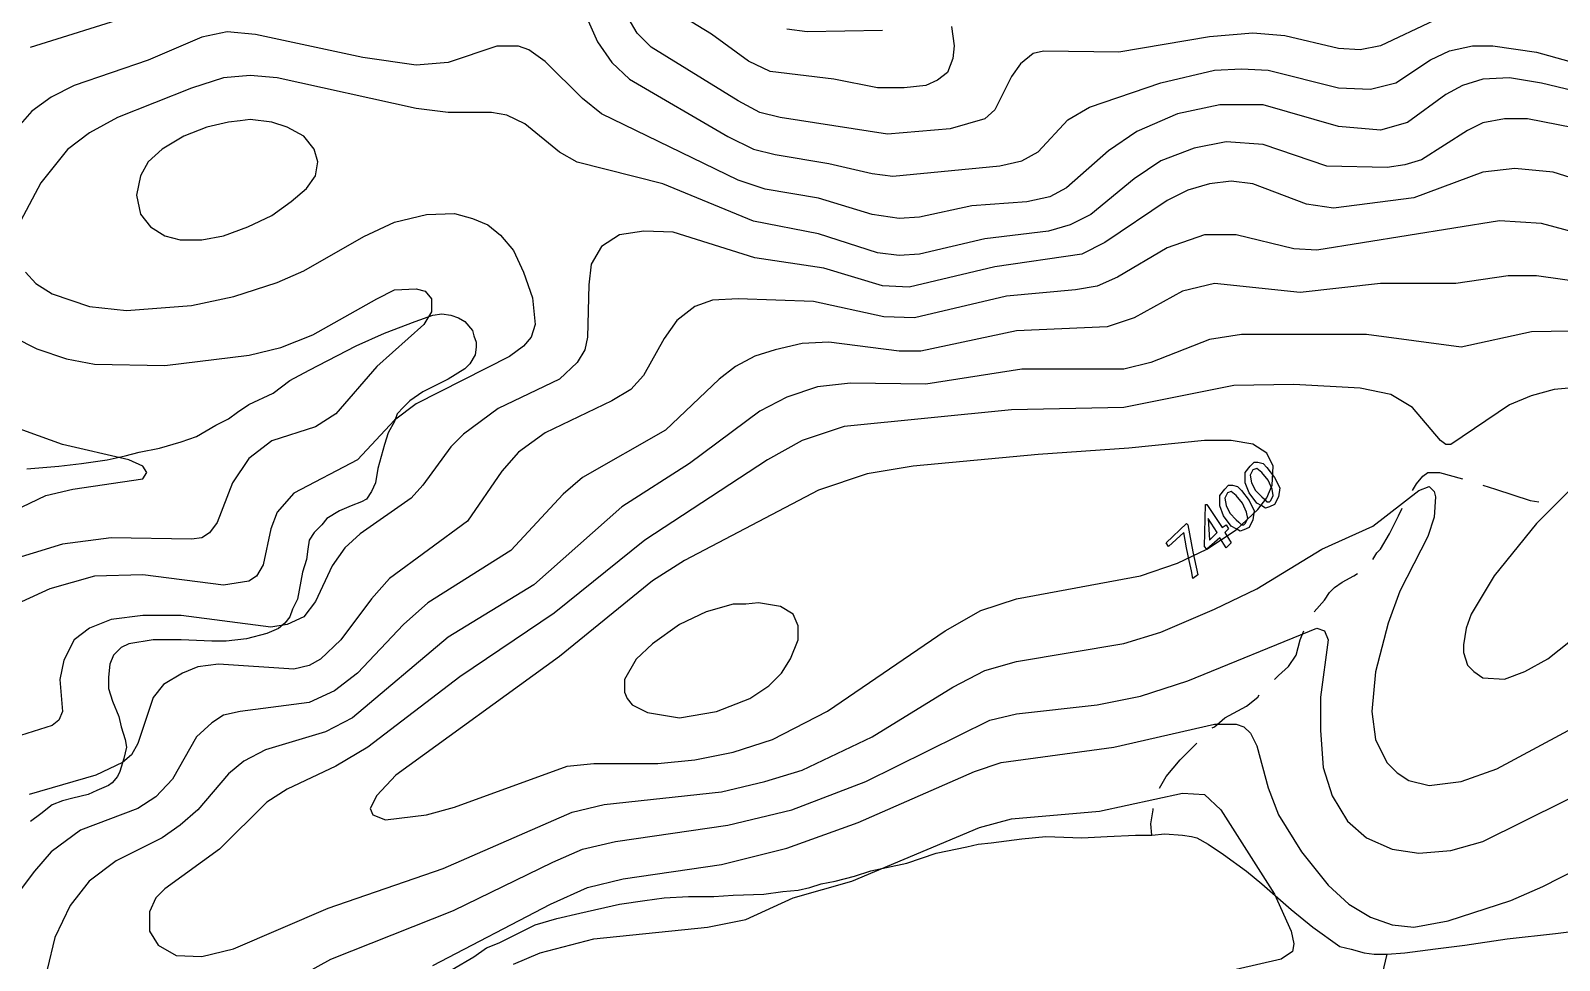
# Model space of a CAD drawing. Extents: x -4.4 to 64.9, y -5.9 to 77.3.
# Drawn here: x 9.66 to 15.97, y 25.27 to 29.1 of the extents above; entities that cross this region are included whole.
import ezdxf

# ---------------------------------------------------------------- set-up
doc = ezdxf.new("R2010")
doc.units = 0
for name, color, linetype in [('6800-7000', 7, 'CONTINUOUS'), ('7000-7200', 7, 'CONTINUOUS'), ('7200-7400', 7, 'CONTINUOUS'), ('Elevations', 7, 'CONTINUOUS'), ('roads', 7, 'CONTINUOUS'), ('topo', 7, 'CONTINUOUS')]:
    doc.layers.add(name, color=color, linetype=linetype)

msp = doc.modelspace()

# ---------------------------------------------------------------- linework, layer by layer
at = {"layer": '6800-7000', "color": 2}
msp.add_lwpolyline([(13.176187, 29.103998), (12.865119, 29.098732), (12.780759, 29.109263)], dxfattribs=at)
at = {"layer": '7000-7200', "color": 2}
for points in [[(11.831715, 29.436068), (12.000434, 29.056449), (12.058423, 28.97209), (12.132244, 28.903549), (12.538224, 28.666289), (12.643673, 28.613569), (12.733304, 28.592481), (12.954744, 28.555572), (13.134055, 28.513392), (13.218414, 28.502862), (13.661293, 28.545041), (13.750923, 28.566129), (13.819474, 28.603041), (13.940732, 28.734851), (14.030373, 28.78758), (14.325624, 28.887751), (14.547073, 28.94048), (14.657782, 28.945745), (14.768513, 28.94048), (15.058544, 28.866669), (15.190354, 28.861404), (15.295804, 28.887756), (15.438152, 28.982657), (15.517244, 29.019566), (15.612142, 29.040654), (15.696505, 29.040654), (15.875773, 29.014301), (16.276474, 28.903581)], [(9.65943, 29.03537), (10.081218, 29.16718)], [(16.028805, 28.855355), (15.897006, 28.886994), (15.765196, 28.908082), (15.654465, 28.902816), (15.570105, 28.876437), (15.501565, 28.839528), (15.343347, 28.723537), (15.232624, 28.691898), (15.058634, 28.707721), (14.747555, 28.797351), (14.568295, 28.797351), (14.394305, 28.760449), (14.225596, 28.686631), (14.109595, 28.607549), (13.935605, 28.454649), (13.867064, 28.41774), (13.772156, 28.396653), (13.545445, 28.38083), (13.329225, 28.33338), (13.244875, 28.328115), (13.134145, 28.343937), (12.912704, 28.412477), (12.691264, 28.449389), (12.580546, 28.486288), (12.016386, 28.760457), (11.937305, 28.823727), (11.784405, 28.976627), (11.715856, 29.024078), (11.673634, 29.0399), (11.584006, 29.0399), (11.383645, 28.971359), (11.251835, 28.960829), (11.030395, 28.99246), (10.587506, 29.087358), (10.471516, 29.097915), (10.366066, 29.076828), (10.144626, 28.981916), (9.838825, 28.876466), (9.743874, 28.829016), (9.664785, 28.771027), (9.559335, 28.649756)], [(15.454022, 29.145669), (15.232582, 29.04022), (15.148222, 29.024398), (15.058592, 29.029663), (14.837151, 29.082392), (14.705341, 29.092922), (14.526073, 29.0771), (14.151732, 29.01383), (13.840651, 29.019095), (13.798471, 29.008539), (13.745753, 28.966359), (13.708843, 28.913638), (13.640303, 28.776547), (13.598123, 28.739648), (13.455722, 28.697468), (13.197372, 28.676381), (12.754491, 28.744932), (12.670132, 28.766019), (12.580501, 28.813469), (12.221972, 29.03491), (12.163973, 29.092909), (12.127061, 29.156179)], [(16.028758, 28.7024), (15.838948, 28.739309), (15.74405, 28.739309), (15.65442, 28.723487), (15.59115, 28.691846), (15.401338, 28.570587), (15.332758, 28.5495), (15.258939, 28.538916), (15.011128, 28.544234), (14.74751, 28.633825), (14.59461, 28.644355), (14.4628, 28.618056), (14.32572, 28.565324), (14.214989, 28.491474), (14.035728, 28.343884), (13.951369, 28.301704), (13.861738, 28.275299), (13.598118, 28.243668), (13.32918, 28.180438), (13.24482, 28.17512), (13.15519, 28.185703), (12.912659, 28.264742), (12.643758, 28.31751), (12.26941, 28.47041), (11.916159, 28.560041), (11.842348, 28.602221), (11.69995, 28.718222), (11.626178, 28.755081), (11.562869, 28.765638), (11.383598, 28.765638), (11.251788, 28.78146), (10.677089, 28.908), (10.566369, 28.918583), (10.455649, 28.908), (10.323838, 28.86587), (10.018038, 28.744601), (9.90204, 28.681331), (9.812409, 28.612791), (9.701639, 28.475699), (9.61729, 28.317529)], [(9.63839, 28.10659), (9.68057, 28.059179), (9.74911, 28.01696), (9.902061, 27.964231), (10.054961, 27.948462), (10.323849, 27.969496), (10.49785, 28.006408), (10.67711, 28.064447), (10.78783, 28.111858), (11.035628, 28.254209), (11.162171, 28.312258), (11.293981, 28.343887), (11.409979, 28.349152), (11.48379, 28.328065), (11.54706, 28.301686), (11.599789, 28.259466), (11.652549, 28.196236), (11.69469, 28.106566), (11.731639, 28.001116), (11.742196, 27.890396), (11.726373, 27.837667), (11.694692, 27.800766), (11.636743, 27.758575), (11.251801, 27.563546), (11.162173, 27.494955), (11.009273, 27.331517), (10.745653, 27.194436), (10.677113, 27.115347), (10.650734, 27.046807), (10.619105, 26.899177), (10.592753, 26.851716), (10.561111, 26.830629), (10.455662, 26.814807), (10.123501, 26.856987), (9.923143, 26.851721), (9.738572, 26.79899), (9.622574, 26.746272)], [(9.590972, 27.837797), (9.685872, 27.790347), (9.807184, 27.748167), (9.923172, 27.727079), (10.213163, 27.721814), (10.561143, 27.763994), (10.692953, 27.795625), (10.824771, 27.848354), (11.088392, 27.995983), (11.162202, 28.032895), (11.251833, 28.038161), (11.288742, 28.027604), (11.315095, 27.995965), (11.315095, 27.943244), (11.283464, 27.890523), (11.088384, 27.716533), (10.919664, 27.521445), (10.835304, 27.468724), (10.656044, 27.410725), (10.561135, 27.336914), (10.492595, 27.236735), (10.429325, 27.073283), (10.397694, 27.031104), (10.366055, 27.010016), (10.323875, 27.004751), (9.991715, 27.010016), (9.791314, 26.983637), (9.548784, 26.909829)], [(9.258726, 26.963283), (9.722708, 27.184713), (9.833428, 27.211118), (10.123417, 27.253258), (10.139239, 27.279611), (10.123417, 27.305963), (10.065417, 27.332369), (9.791248, 27.395599), (9.527628, 27.4905)]]:
    msp.add_lwpolyline(points, dxfattribs=at)
at = {"layer": '7200-7400', "color": 2}
for points in [[(16.229151, 28.429212), (15.94444, 28.5188), (15.78627, 28.534622), (15.65446, 28.5188), (15.369699, 28.41334), (15.037528, 28.37121), (14.926811, 28.386979), (14.70537, 28.471389), (14.61574, 28.48192), (14.52611, 28.471389), (14.436479, 28.445037), (14.35212, 28.402807), (14.09377, 28.228867), (13.998859, 28.181406), (13.64034, 28.128638), (13.287039, 28.044286), (13.176319, 28.049551), (12.933778, 28.123362), (12.649068, 28.165542), (12.31164, 28.270991), (12.190368, 28.276257), (12.090189, 28.260434), (12.016378, 28.213034), (11.974198, 28.139173), (11.963641, 28.054814), (11.958376, 27.838683), (11.947846, 27.785923), (11.916204, 27.733194), (11.842393, 27.664654), (11.589274, 27.543385), (11.446915, 27.437932), (11.394194, 27.385203), (11.278196, 27.227033), (11.230745, 27.174312), (11.019843, 27.026682), (10.956584, 26.968683), (10.903855, 26.894872), (10.835315, 26.747243), (10.787865, 26.683973), (10.719314, 26.652342), (10.650773, 26.641785), (10.281704, 26.689246), (10.123525, 26.689246), (9.991725, 26.673424), (9.902085, 26.636512), (9.838815, 26.589062), (9.796595, 26.504702), (9.780826, 26.425613), (9.79133, 26.293802), (9.775561, 26.256893), (9.749155, 26.235806), (9.617345, 26.193626)], [(16.229145, 28.218043), (15.896985, 28.307673), (15.722995, 28.31823), (14.968985, 28.196958), (14.874084, 28.202223), (14.636825, 28.260223), (14.505014, 28.260223), (14.352114, 28.207505), (14.146483, 28.086233), (14.062123, 28.049284), (13.972493, 28.033515), (13.687785, 28.007162), (13.308114, 27.917482), (13.181584, 27.922747), (12.891593, 27.986056), (12.580525, 27.996613), (12.475073, 27.991348), (12.401254, 27.964995), (12.327443, 27.906993), (12.274725, 27.833185), (12.190363, 27.680235), (12.137634, 27.622286), (12.058545, 27.574836), (11.784383, 27.443025), (11.673663, 27.363934), (11.605075, 27.284805), (11.462724, 27.079184), (11.141094, 26.841964), (11.067283, 26.757564), (10.940744, 26.588884), (10.856384, 26.509755), (10.808933, 26.483403), (10.745664, 26.467581), (10.434593, 26.488668), (10.350233, 26.478111), (10.286963, 26.451759), (10.207874, 26.404311), (10.165694, 26.35159), (10.102424, 26.161781), (10.076072, 26.11433), (10.039163, 26.082689), (9.928442, 26.02996), (9.654231, 25.950879)], [(16.207987, 28.044206), (15.875778, 28.091657), (15.759788, 28.091657), (15.543618, 28.060026), (15.232547, 28.060026), (14.900376, 28.023116), (14.547128, 28.060026), (14.415318, 28.028387), (14.214968, 27.917667), (14.104237, 27.880768), (13.729846, 27.864946), (13.334418, 27.780586), (13.244788, 27.780586), (12.954797, 27.817498), (12.844077, 27.812233), (12.733356, 27.785854), (12.648997, 27.759501), (12.569918, 27.717322), (12.501367, 27.664603), (12.279927, 27.453701), (11.937178, 27.258621), (11.858088, 27.190081), (11.641918, 26.958092), (11.299206, 26.741922), (11.199027, 26.652292), (11.009218, 26.451933), (10.914317, 26.378122), (10.808867, 26.330672), (10.524157, 26.293763), (10.455617, 26.277941), (10.408166, 26.246302), (10.344897, 26.188302), (10.244678, 26.014312), (10.176127, 25.940502), (10.102316, 25.893041), (9.865056, 25.80341), (9.743787, 25.71378), (9.675247, 25.634691), (9.401078, 25.270892)], [(16.097293, 27.86498), (15.854762, 27.859689), (15.564734, 27.796421), (15.174574, 27.84915), (14.657875, 27.84915), (14.526054, 27.828063), (14.283524, 27.733162), (14.172804, 27.706783), (13.750963, 27.706783), (13.355524, 27.643513), (13.044454, 27.648779), (12.907373, 27.632957), (12.780833, 27.590777), (12.670113, 27.532777), (12.380125, 27.316608), (12.100685, 27.137336), (11.736843, 26.815717), (11.383585, 26.599547), (10.988154, 26.267386), (10.877434, 26.209387), (10.629623, 26.135576), (10.539995, 26.088126), (10.476723, 26.035397), (10.350194, 25.887765), (10.276375, 25.824506), (10.202564, 25.771777), (10.012704, 25.676866), (9.901984, 25.592516), (9.822903, 25.492337), (9.759633, 25.360527), (9.727994, 25.228717)], [(16.234363, 27.648734), (15.949653, 27.622381), (15.854752, 27.596029), (15.765114, 27.559117), (15.522544, 27.395668), (15.501456, 27.395668), (15.480369, 27.41149), (15.364368, 27.54857), (15.274738, 27.601299), (15.148198, 27.627652), (14.874039, 27.643474), (14.626228, 27.638209), (14.172798, 27.548578), (13.708777, 27.538021), (13.018088, 27.469484), (12.844098, 27.411482), (12.701739, 27.332403), (12.195588, 27.000232), (11.821198, 26.699702), (11.431038, 26.436082), (11.051419, 26.146101), (10.919609, 26.067012), (10.719248, 25.972111), (10.634898, 25.919383), (10.439819, 25.724303), (10.2131, 25.560854), (10.176188, 25.523952), (10.149835, 25.465953), (10.149835, 25.386864), (10.186747, 25.328862), (10.260555, 25.286682), (10.366008, 25.281417), (10.497826, 25.313058), (10.887978, 25.481778), (11.362505, 25.645219), (11.895016, 25.877208), (12.026837, 25.908839), (12.511937, 25.961568), (12.691206, 26.003748), (12.844106, 26.051198), (13.134086, 26.188287), (13.466258, 26.393908), (13.598065, 26.462448), (13.729875, 26.499357), (14.172806, 26.573168), (14.325706, 26.620626), (14.547157, 26.715527), (14.721137, 26.799887), (14.990035, 26.963338), (15.200937, 27.058237), (15.390747, 27.205869), (15.432927, 27.221691), (15.454014, 27.200604), (15.459279, 27.179516), (15.454014, 27.095157), (15.427635, 27.016065), (15.311647, 26.789346), (15.264197, 26.657536), (15.211465, 26.457185), (15.19567, 26.293736), (15.211465, 26.177746), (15.258916, 26.082845), (15.301095, 26.040665), (15.348556, 26.009026), (15.432916, 25.987939), (15.564726, 26.003761), (15.712356, 26.056482), (16.339815, 26.393921)], [(10.545266, 25.07583), (10.898527, 25.27091), (11.404685, 25.471268), (11.815927, 25.671619), (11.937196, 25.72434), (12.074327, 25.755979), (12.538306, 25.824519), (12.801926, 25.887789), (13.107726, 26.003779), (13.619158, 26.256859), (13.729875, 26.283211), (14.062086, 26.320121), (14.241347, 26.357022), (14.436426, 26.420302), (14.968945, 26.636472), (15.000576, 26.625915), (15.016398, 26.589006), (14.98477, 26.351746), (14.98477, 26.214666), (14.995301, 26.061765), (15.03221, 25.945775), (15.095482, 25.840317), (15.174572, 25.771785), (15.280021, 25.724326), (15.390742, 25.708504), (15.522552, 25.719061), (15.654362, 25.755971), (16.33455, 26.093402)], [(11.320286, 25.244584), (11.805346, 25.497666), (11.958246, 25.566206), (12.105876, 25.603116), (12.511906, 25.661115), (12.780796, 25.729655), (13.076055, 25.835105), (13.555846, 26.046004), (13.666576, 26.082906), (14.130587, 26.146186), (14.547118, 26.241084), (14.636748, 26.241084), (14.668376, 26.230527), (14.694755, 26.204175), (14.721108, 26.151454), (14.768558, 25.977456), (14.810738, 25.866736), (14.905647, 25.713836), (15.016367, 25.576755), (15.100716, 25.497666), (15.190357, 25.444945), (15.279987, 25.413314), (15.369617, 25.402757), (15.511976, 25.42911), (15.770326, 25.513469), (15.902176, 25.571469), (16.329248, 25.787639)], [(11.652589, 25.249648), (11.763309, 25.297109), (11.98475, 25.355098), (12.453999, 25.402559), (12.61218, 25.434187), (12.807249, 25.523817), (13.04979, 25.592368), (13.57707, 25.813809), (13.708891, 25.850718), (14.072691, 25.882349), (14.415389, 25.956157), (14.50503, 25.950892), (14.573571, 25.887622), (14.795011, 25.539642), (14.863549, 25.386742), (14.874106, 25.334024), (14.86884, 25.302382), (14.82139, 25.270743), (14.636851, 25.228574)]]:
    msp.add_lwpolyline(points, dxfattribs=at)
at = {"layer": 'Elevations', "color": 1}
for points in [[(14.763298, 27.300763), (14.794937, 27.258588), (14.816024, 27.216414), (14.810759, 27.179504), (14.794937, 27.14786), (14.77385, 27.137277), (14.758028, 27.131985), (14.742206, 27.142568), (14.721118, 27.153152), (14.689477, 27.195326), (14.673655, 27.237527), (14.673655, 27.279675), (14.694742, 27.306134), (14.710565, 27.322009), (14.726387, 27.322009), (14.747474, 27.316717)], [(14.752757, 27.168947), (14.763288, 27.158364), (14.773844, 27.158364), (14.77911, 27.163656), (14.78964, 27.184822), (14.784375, 27.211281), (14.768553, 27.24819), (14.742174, 27.279834), (14.721086, 27.295709), (14.705264, 27.290418), (14.694708, 27.269251), (14.699973, 27.237607), (14.715795, 27.205963), (14.742147, 27.179504)], [(14.657859, 27.205857), (14.689487, 27.163682), (14.710574, 27.121508), (14.705309, 27.084598), (14.689487, 27.052954), (14.6684, 27.042371), (14.652578, 27.037079), (14.636756, 27.047662), (14.615668, 27.058246), (14.584027, 27.100447), (14.568205, 27.142621), (14.568205, 27.184796), (14.589292, 27.211254), (14.605115, 27.227129), (14.620937, 27.227129), (14.642024, 27.221838)], [(14.515497, 27.14786), (14.578767, 27.052954), (14.594589, 27.063537), (14.60512, 27.047662), (14.589298, 27.031787), (14.615676, 26.989613), (14.594589, 26.968446), (14.56821, 27.010621), (14.515489, 26.963181), (14.504932, 26.973764), (14.510198, 27.147754)], [(14.647307, 27.074041), (14.657864, 27.063458), (14.668394, 27.063458), (14.673659, 27.06875), (14.68419, 27.089916), (14.678925, 27.116375), (14.663103, 27.153284), (14.636724, 27.184928), (14.615636, 27.200803), (14.599814, 27.195511), (14.589257, 27.174345), (14.594522, 27.142727), (14.610345, 27.111083), (14.636697, 27.084625)], [(14.520768, 27.089863), (14.526033, 27.000223), (14.557672, 27.031867)], [(14.436408, 27.063511), (14.457495, 26.952783), (14.478583, 26.857877), (14.457495, 26.842002), (14.45223, 26.873646), (14.4417, 26.91582), (14.431143, 26.968552), (14.420612, 27.031814), (14.35734, 26.973817), (14.346784, 26.989692), (14.431144, 27.068776)]]:
    msp.add_lwpolyline(points, close=True, dxfattribs=at)
at = {"layer": 'roads', "color": 7}
for points in [[(9.643637, 27.295365), (9.775446, 27.305949), (9.870357, 27.316532), (9.975807, 27.332407), (10.049618, 27.348282), (10.107618, 27.364157), (10.191978, 27.380032), (10.281608, 27.40649), (10.344877, 27.427657), (10.423957, 27.475123), (10.476687, 27.501581), (10.513597, 27.52804), (10.561047, 27.559658), (10.661226, 27.607124), (10.729766, 27.659855), (10.808856, 27.70203), (11.003936, 27.802201), (11.119977, 27.854933), (11.246506, 27.902372), (11.320328, 27.928831), (11.357226, 27.934122), (11.394138, 27.928831), (11.425778, 27.918247), (11.45213, 27.902372), (11.483769, 27.865463), (11.489034, 27.844296), (11.499565, 27.817838), (11.499565, 27.796671), (11.494299, 27.765054), (11.473212, 27.728144), (11.452125, 27.706978), (11.383585, 27.664776), (11.278135, 27.612071), (11.225414, 27.575162), (11.199035, 27.548704), (11.172682, 27.522245), (11.162152, 27.490601), (11.135799, 27.443161), (11.119977, 27.395695), (11.093572, 27.295524), (11.083042, 27.237527), (11.067272, 27.200618), (11.046185, 27.169), (11.025045, 27.158417), (10.982865, 27.142542), (10.935418, 27.121375), (10.882697, 27.089731), (10.86161, 27.063273), (10.829978, 27.031629), (10.808891, 26.999984), (10.803626, 26.963075), (10.798361, 26.9209), (10.782539, 26.868195), (10.761451, 26.757467), (10.740364, 26.715293), (10.729834, 26.683649), (10.708746, 26.65719), (10.682394, 26.636024), (10.634943, 26.614857), (10.550584, 26.59369), (10.466224, 26.583107), (10.408225, 26.583107), (10.281685, 26.588399), (10.165694, 26.588399), (10.065515, 26.572524), (10.033874, 26.556649), (10.002245, 26.525004), (9.986423, 26.488095), (9.981158, 26.43539), (9.981158, 26.387924), (9.99698, 26.335192), (10.023332, 26.27193), (10.033889, 26.229756), (10.049711, 26.177024), (10.054976, 26.145407)], [(15.364378, 27.205857), (15.380174, 27.232315), (15.406553, 27.263933), (15.42764, 27.279808), (15.448727, 27.279808), (15.47508, 27.279808), (15.569978, 27.253349)], [(15.654367, 27.226944), (15.707088, 27.211069), (15.849447, 27.163603), (15.886359, 27.158311)], [(15.200927, 26.921139), (15.216749, 26.947597), (15.232571, 26.963472), (15.26948, 27.026734), (15.306392, 27.100553), (15.322188, 27.13217)], [(14.958389, 26.704974), (15.000558, 26.752414), (15.021672, 26.784031), (15.042759, 26.805198), (15.074398, 26.826365), (15.121848, 26.852823), (15.13767, 26.863406)], [(14.794929, 26.425521), (14.810751, 26.441396), (14.852931, 26.478305), (14.88457, 26.525745), (14.900392, 26.589007), (14.916214, 26.625943)], [(14.536577, 26.225152), (14.547107, 26.230444), (14.589287, 26.267353), (14.678928, 26.314819), (14.726378, 26.351729), (14.731643, 26.362312)], [(10.054897, 26.146095), (10.04434, 26.098655)], [(14.320407, 25.97737), (14.34676, 26.02481), (14.404761, 26.093363), (14.457479, 26.146095), (14.473302, 26.16197)], [(10.044348, 26.098655), (10.028526, 26.045923), (10.017969, 26.024757), (9.996882, 25.998298), (9.98106, 25.987715), (9.933599, 25.966548), (9.8967, 25.950673), (9.833431, 25.934798), (9.791248, 25.924215), (9.749068, 25.90834), (9.70162, 25.871431), (9.659441, 25.839786)], [(14.288768, 25.782293), (14.283503, 25.829732), (14.294033, 25.887729), (14.294033, 25.893021)], [(11.399365, 25.228229), (11.488993, 25.28096), (11.541724, 25.317869), (11.594443, 25.339036), (11.668264, 25.375945), (11.742075, 25.412855), (11.831705, 25.439313), (11.926614, 25.46048), (12.090055, 25.497389), (12.195505, 25.513264), (12.274594, 25.523848), (12.374765, 25.529139), (12.480215, 25.529139), (12.559304, 25.534431), (12.685844, 25.539723), (12.764933, 25.550306), (12.828245, 25.555598), (12.875693, 25.566181), (12.923143, 25.582056), (12.981145, 25.592639), (13.060234, 25.613806), (13.128775, 25.634973), (13.276404, 25.666617), (13.397663, 25.708791), (13.524205, 25.73525), (13.571663, 25.745833), (13.624384, 25.751125), (13.750924, 25.767), (13.851095, 25.777583), (13.998725, 25.772291), (14.104174, 25.777583)], [(14.104229, 25.777027), (14.220217, 25.782319)], [(14.220228, 25.782293), (14.288768, 25.782293)], [(14.288776, 25.782319), (14.341497, 25.787611), (14.415315, 25.782319), (14.452225, 25.777027), (14.473312, 25.771736), (14.520762, 25.745277), (14.584032, 25.703103), (14.678933, 25.634549), (14.742203, 25.581844), (14.863472, 25.476381), (14.953102, 25.402563), (15.063862, 25.323479), (15.111273, 25.312895), (15.164044, 25.29702), (15.206184, 25.291729), (15.243133, 25.291729), (15.258955, 25.291729)], [(15.258934, 25.291967), (15.332753, 25.297258), (15.459284, 25.313133), (15.580554, 25.329008), (15.754544, 25.355467), (15.954905, 25.376633), (16.160573, 25.403092), (16.287113, 25.418967), (16.334563, 25.42955), (16.387284, 25.440133)], [(15.258918, 25.291967), (15.174558, 24.938695)]]:
    msp.add_lwpolyline(points, dxfattribs=at)
at = {"layer": 'topo', "color": 2}
for points in [[(13.460987, 29.119777), (13.471518, 29.040688), (13.466252, 28.987967), (13.445165, 28.929968), (13.402985, 28.898326), (13.355535, 28.877239), (13.265905, 28.866709), (13.155174, 28.866709), (12.975913, 28.903618), (12.712293, 28.935249), (12.622665, 28.977429), (12.469765, 29.088146), (12.332674, 29.172509)], [(16.007652, 27.201601), (15.875842, 27.06978), (15.701852, 26.85361), (15.606941, 26.69544), (15.585853, 26.637441), (15.575323, 26.5689), (15.575323, 26.537269), (15.591118, 26.484541), (15.617497, 26.458188), (15.654396, 26.431836), (15.744037, 26.42657), (15.828386, 26.458199), (15.923298, 26.51092), (16.150006, 26.690188)]]:
    msp.add_lwpolyline(points, dxfattribs=at)
for points in [[(10.524162, 28.73062), (10.476712, 28.725355), (10.387082, 28.704268), (10.292181, 28.667366), (10.20254, 28.614648), (10.144551, 28.561917), (10.11291, 28.503917), (10.097088, 28.424836), (10.11291, 28.345747), (10.15509, 28.293026), (10.213092, 28.256116), (10.276362, 28.240294), (10.365992, 28.240294), (10.455622, 28.256116), (10.555801, 28.293026), (10.65597, 28.340476), (10.735062, 28.398478), (10.798332, 28.451196), (10.835241, 28.503917), (10.845771, 28.561917), (10.829949, 28.614648), (10.787769, 28.667366), (10.719232, 28.704268), (10.655959, 28.725355), (10.566332, 28.735885), (10.524152, 28.73062), (10.524162, 28.73062)], [(14.557667, 27.411828), (14.504938, 27.411828), (14.193867, 27.380197), (13.819516, 27.353845), (13.302777, 27.306384), (13.112967, 27.274756), (12.912617, 27.206215), (12.359008, 26.916224), (12.227198, 26.831864), (11.842258, 26.520794), (11.167388, 26.030455), (11.088296, 25.946095), (11.061944, 25.893374), (11.072501, 25.867022), (11.125222, 25.845934), (11.293941, 25.867022), (11.409932, 25.898653), (11.87395, 26.067372), (11.98467, 26.077902), (12.248301, 26.077902), (12.401201, 26.093725), (12.559372, 26.125355), (12.722821, 26.178084), (12.949532, 26.294075), (13.4346, 26.626246), (13.58223, 26.710606), (13.729902, 26.758054), (14.241331, 26.852954), (14.394231, 26.905686), (14.515492, 26.963685), (14.636761, 27.042764), (14.726391, 27.127124), (14.763301, 27.174574), (14.784388, 27.227305), (14.789653, 27.306384), (14.763301, 27.359115), (14.705301, 27.396025), (14.615671, 27.411847), (14.55768, 27.411847), (14.557667, 27.411828)], [(12.612278, 26.736567), (12.55956, 26.736567), (12.448829, 26.704925), (12.338109, 26.652196), (12.227388, 26.573115), (12.158848, 26.509845), (12.111398, 26.425486), (12.111398, 26.372765), (12.121955, 26.346386), (12.143042, 26.320033), (12.206312, 26.288402), (12.338122, 26.267315), (12.491022, 26.293694), (12.628111, 26.346415), (12.707192, 26.399144), (12.759921, 26.451865), (12.796833, 26.509864), (12.828461, 26.588953), (12.828461, 26.646944), (12.807374, 26.694403), (12.754655, 26.726034), (12.665025, 26.741856), (12.612294, 26.736591), (12.612278, 26.736567)]]:
    msp.add_lwpolyline(points, close=True, dxfattribs=at)

doc.saveas('drawing.dxf')
